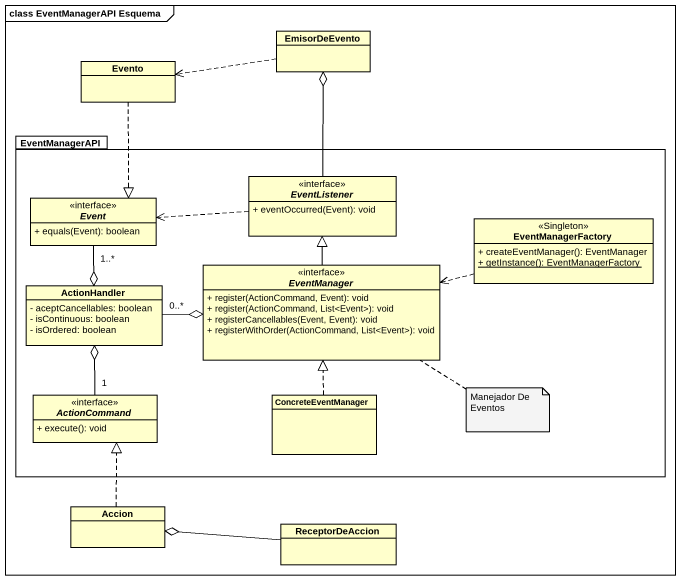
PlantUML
@startuml
mainframe class EventManagerAPI Esquema
hide circle
hide empty members
skinparam classAttributeIconSize 0
class EmisorDeEvento
class Evento
package EventManagerAPI {
  interface EventListener <<interface>> {
    + eventOccurred(Event): void
  }
  interface Event <<interface>> {
    + equals(Event): boolean
  }
  class EventManagerFactory <<Singleton>> {
    + createEventManager(): EventManager
    {static} + getInstance(): EventManagerFactory
  }
  interface EventManager <<interface>> {
    + register(ActionCommand, Event): void
    + register(ActionCommand, List<Event>): void
    + registerCancellables(Event, Event): void
    + registerWithOrder(ActionCommand, List<Event>): void
  }
  class ActionHandler {
    - aceptCancellables: boolean
    - isContinuous: boolean
    - isOrdered: boolean
  }
  interface ActionCommand <<interface>> {
    + execute(): void
  }
  class ConcreteEventManager
}
class Accion
class ReceptorDeAccion
EmisorDeEvento .left.> Evento
Evento ..|> Event
EventListener -up-o EmisorDeEvento
EventListener .left.> Event
Event "1..*" --o ActionHandler
EventManagerFactory .left.> EventManager
EventManager -up-|> EventListener
ActionHandler "0..*" -right-o EventManager
ActionCommand "1" -up-o ActionHandler
ConcreteEventManager .up.|> EventManager
Accion .up.|> ActionCommand
ReceptorDeAccion -left-o Accion
note right of EventManager : Manejador De Eventos
@enduml
